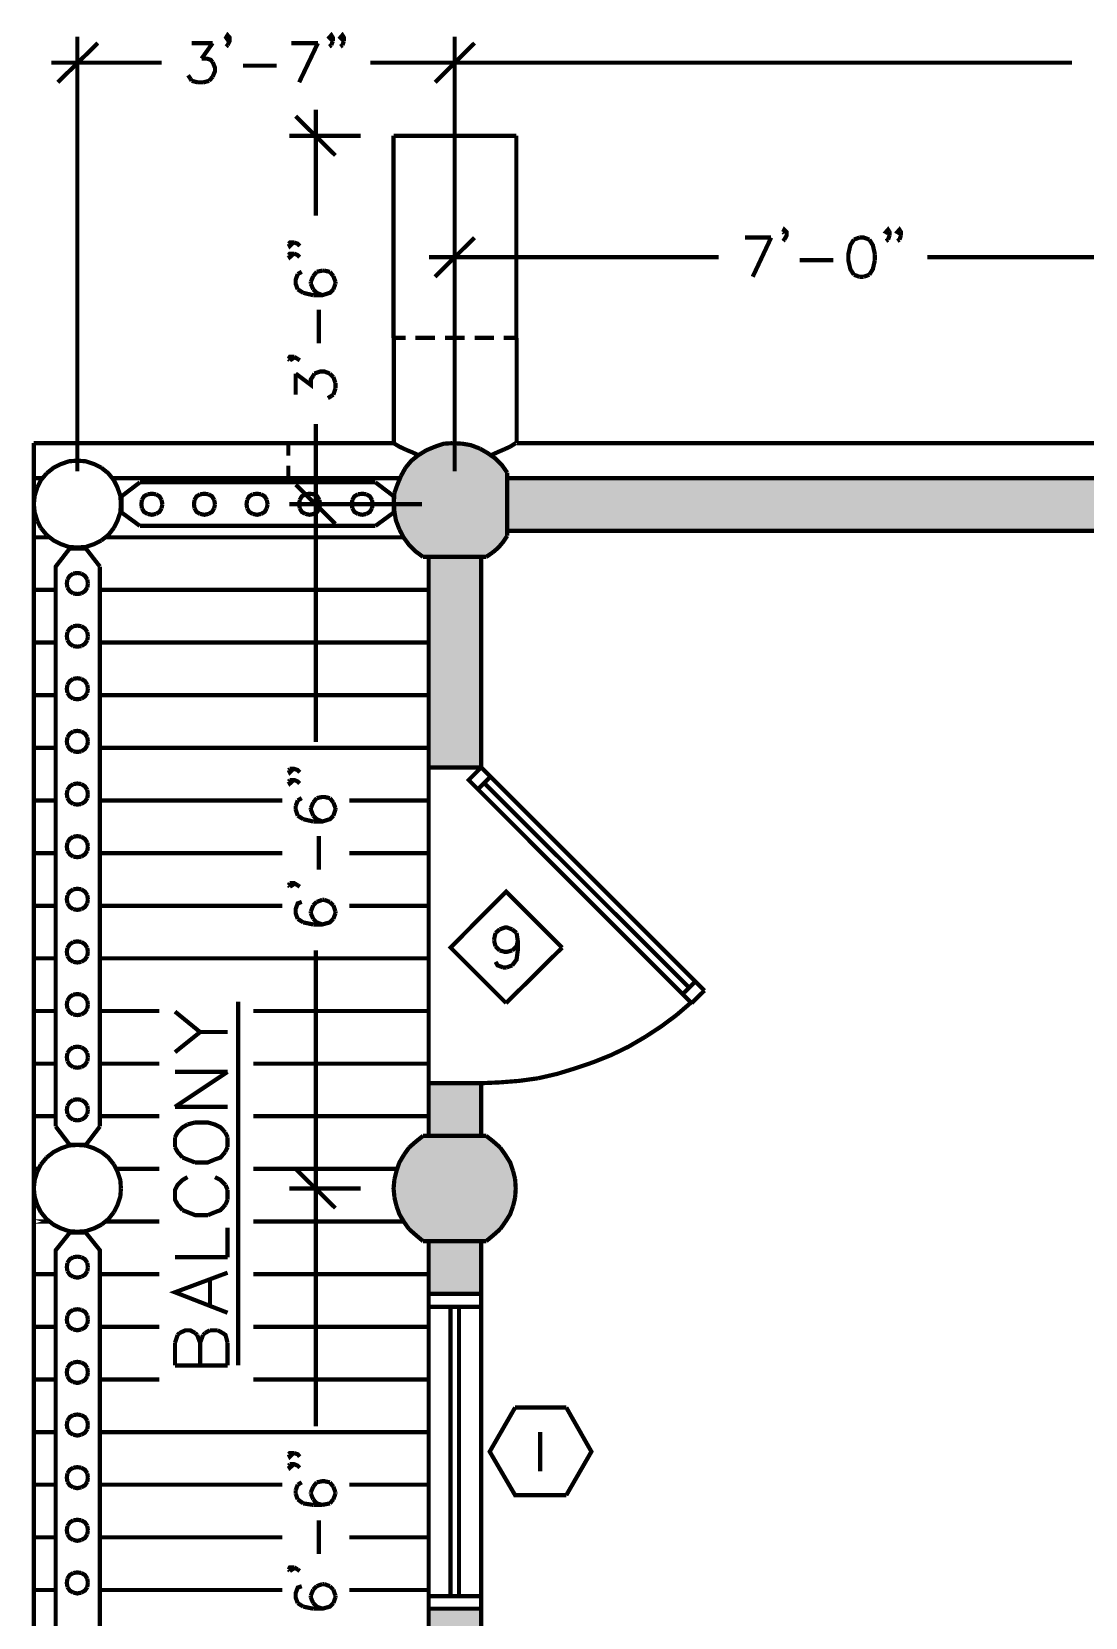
# Model space of a CAD drawing. Header units: millimetres. Extents: x 31 to 857, y 6 to 562.
# Drawn here: x 30.6 to 94.2, y 431.2 to 526.9 of the extents above; entities that cross this region are included whole.
import ezdxf

# ---------------------------------------------------------------- set-up
doc = ezdxf.new("R2010")
doc.units = ezdxf.units.MM
doc.layers.add('H', color=7, linetype='Continuous')
doc.layers.add('P', color=7, linetype='Continuous')

msp = doc.modelspace()

# ---------------------------------------------------------------- hatches: boundary and pattern name
at = {"layer": 'H', "linetype": 'Continuous'}
for points in [[(53.428, 500.803), (53.799, 501.191), (58.932, 500.803), (53.428, 500.803)], [(53.799, 501.191), (53.975, 501.315), (58.508, 501.191), (53.799, 501.191)], [(58.932, 500.803), (53.799, 501.191), (58.508, 501.191), (58.932, 500.803)], [(53.975, 501.315), (54.398, 501.615), (58.42, 501.315), (53.975, 501.315)], [(58.508, 501.191), (53.975, 501.315), (58.42, 501.315), (58.508, 501.191)], [(54.398, 501.615), (54.575, 501.65), (57.908, 501.615), (54.398, 501.615)], [(58.42, 501.315), (54.398, 501.615), (57.908, 501.615), (58.42, 501.315)], [(54.575, 501.65), (55.069, 501.862), (57.82, 501.65), (54.575, 501.65)], [(57.908, 501.615), (54.575, 501.65), (57.82, 501.65), (57.908, 501.615)], [(55.069, 501.862), (55.245, 501.915), (57.273, 501.862), (55.069, 501.862)], [(57.82, 501.65), (55.069, 501.862), (57.273, 501.862), (57.82, 501.65)], [(55.245, 501.915), (55.757, 502.038), (57.15, 501.915), (55.245, 501.915)], [(57.273, 501.862), (55.245, 501.915), (57.15, 501.915), (57.273, 501.862)], [(57.15, 501.915), (55.757, 502.038), (56.55, 502.038), (57.15, 501.915)], [(52.917, 500.133), (53.005, 500.257), (59.355, 500.133), (52.917, 500.133)], [(53.005, 500.257), (53.34, 500.68), (59.355, 500.257), (53.005, 500.257)], [(59.355, 500.133), (53.005, 500.257), (59.355, 500.257), (59.355, 500.133)], [(53.34, 500.68), (53.428, 500.803), (59.02, 500.68), (53.34, 500.68)], [(59.355, 500.257), (53.34, 500.68), (59.02, 500.68), (59.355, 500.257)], [(59.02, 500.68), (53.428, 500.803), (58.932, 500.803), (59.02, 500.68)], [(52.493, 498.775), (52.67, 499.445), (59.355, 498.775), (52.493, 498.775)], [(52.67, 499.445), (52.917, 500.133), (59.355, 499.445), (52.67, 499.445)], [(59.355, 498.775), (52.67, 499.445), (59.355, 499.445), (59.355, 498.775)], [(59.355, 499.445), (52.917, 500.133), (59.355, 500.133), (59.355, 499.445)], [(59.355, 496.746), (59.355, 499.921), (97.455, 496.746), (59.355, 496.746)], [(97.455, 496.746), (59.355, 499.921), (97.455, 499.921), (97.455, 496.746)], [(52.493, 498.052), (52.493, 498.775), (59.355, 498.052), (52.493, 498.052)], [(59.355, 498.052), (52.493, 498.775), (59.355, 498.775), (59.355, 498.052)], [(52.617, 497.381), (52.493, 498.052), (59.355, 497.381), (52.617, 497.381)], [(59.355, 497.381), (52.493, 498.052), (59.355, 498.052), (59.355, 497.381)], [(52.828, 496.693), (52.617, 497.381), (59.355, 496.693), (52.828, 496.693)], [(59.355, 496.693), (52.617, 497.381), (59.355, 497.381), (59.355, 496.693)], [(53.04, 496.447), (52.828, 496.693), (59.355, 496.447), (53.04, 496.447)], [(59.355, 496.447), (52.828, 496.693), (59.355, 496.693), (59.355, 496.447)], [(53.217, 496.111), (53.04, 496.447), (59.143, 496.111), (53.217, 496.111)], [(59.143, 496.111), (53.04, 496.447), (59.355, 496.447), (59.143, 496.111)], [(53.375, 495.935), (53.217, 496.111), (59.02, 495.935), (53.375, 495.935)], [(59.02, 495.935), (53.217, 496.111), (59.143, 496.111), (59.02, 495.935)], [(53.728, 495.6), (53.375, 495.935), (58.632, 495.6), (53.728, 495.6)], [(58.632, 495.6), (53.375, 495.935), (59.02, 495.935), (58.632, 495.6)], [(53.799, 495.512), (53.728, 495.6), (58.596, 495.512), (53.799, 495.512)], [(58.596, 495.512), (53.728, 495.6), (58.632, 495.6), (58.596, 495.512)], [(54.275, 495.177), (53.799, 495.512), (58.085, 495.177), (54.275, 495.177)], [(58.085, 495.177), (53.799, 495.512), (58.596, 495.512), (58.085, 495.177)], [(54.61, 482.477), (54.61, 495.177), (57.785, 482.477), (54.61, 482.477)], [(57.785, 482.477), (54.61, 495.177), (57.785, 495.177), (57.785, 482.477)], [(54.61, 460.252), (54.61, 463.427), (57.785, 460.252), (54.61, 460.252)], [(57.785, 460.252), (54.61, 463.427), (57.785, 463.427), (57.785, 460.252)], [(53.728, 459.828), (54.275, 460.252), (58.632, 459.828), (53.728, 459.828)], [(58.632, 459.828), (54.275, 460.252), (58.085, 460.252), (58.632, 459.828)], [(52.881, 458.717), (53.252, 459.317), (59.478, 458.717), (52.881, 458.717)], [(53.252, 459.317), (53.728, 459.828), (59.09, 459.317), (53.252, 459.317)], [(59.478, 458.717), (53.252, 459.317), (59.09, 459.317), (59.478, 458.717)], [(59.09, 459.317), (53.728, 459.828), (58.632, 459.828), (59.09, 459.317)], [(52.617, 458.082), (52.881, 458.717), (59.725, 458.082), (52.617, 458.082)], [(59.725, 458.082), (52.881, 458.717), (59.478, 458.717), (59.725, 458.082)], [(52.493, 457.412), (52.617, 458.082), (59.866, 457.412), (52.493, 457.412)], [(52.493, 456.741), (52.493, 457.412), (59.866, 456.741), (52.493, 456.741)], [(59.866, 456.741), (52.493, 457.412), (59.866, 457.412), (59.866, 456.741)], [(59.866, 457.412), (52.617, 458.082), (59.725, 458.082), (59.866, 457.412)], [(52.617, 456.053), (52.493, 456.741), (59.725, 456.053), (52.617, 456.053)], [(59.725, 456.053), (52.493, 456.741), (59.866, 456.741), (59.725, 456.053)], [(52.881, 455.383), (52.617, 456.053), (59.478, 455.383), (52.881, 455.383)], [(59.478, 455.383), (52.617, 456.053), (59.725, 456.053), (59.478, 455.383)], [(53.252, 454.836), (52.881, 455.383), (59.09, 454.836), (53.252, 454.836)], [(59.09, 454.836), (52.881, 455.383), (59.478, 455.383), (59.09, 454.836)], [(53.728, 454.325), (53.252, 454.836), (58.632, 454.325), (53.728, 454.325)], [(58.632, 454.325), (53.252, 454.836), (59.09, 454.836), (58.632, 454.325)], [(54.275, 453.902), (53.728, 454.325), (58.085, 453.902), (54.275, 453.902)], [(58.085, 453.902), (53.728, 454.325), (58.632, 454.325), (58.085, 453.902)], [(54.61, 450.727), (54.61, 453.902), (57.785, 450.727), (54.61, 450.727)], [(57.785, 450.727), (54.61, 453.902), (57.785, 453.902), (57.785, 450.727)], [(54.61, 431.677), (54.61, 431.712), (57.785, 431.677), (54.61, 431.677)], [(57.785, 431.677), (54.61, 431.712), (57.785, 431.712), (57.785, 431.677)], [(54.61, 418.977), (54.61, 431.677), (57.785, 418.977), (54.61, 418.977)], [(57.785, 418.977), (54.61, 431.677), (57.785, 431.677), (57.785, 418.977)]]:
    msp.add_hatch(color=256, dxfattribs=at).paths.add_polyline_path(points)

# ---------------------------------------------------------------- linework, layer by layer
at = {"layer": 'P', "const_width": 0.254}
for points in [[(34.625, 526.168), (32.209, 523.804)], [(33.39, 500.345), (33.39, 526.556)], [(40.287, 526.168), (41.557, 526.168)], [(41.557, 526.168), (40.887, 525.233)], [(42.58, 526.503), (42.457, 526.38), (42.369, 526.503), (42.457, 526.644), (42.58, 526.503), (42.58, 526.292), (42.457, 526.045)], [(42.457, 526.045), (42.369, 525.956)], [(46.302, 526.168), (47.907, 526.168)], [(47.907, 526.168), (46.778, 523.804)], [(48.807, 526.503), (48.719, 526.38), (48.595, 526.503), (48.719, 526.644), (48.807, 526.503), (48.807, 526.292)], [(48.719, 526.045), (48.595, 525.956)], [(48.807, 526.292), (48.719, 526.045)], [(49.477, 526.503), (49.389, 526.38), (49.265, 526.503), (49.389, 526.644), (49.477, 526.503), (49.477, 526.292)], [(49.389, 526.045), (49.265, 525.956)], [(49.477, 526.292), (49.389, 526.045)], [(57.362, 526.168), (54.98, 523.804)], [(54.98, 523.804), (57.362, 526.168)], [(56.162, 504.031), (56.162, 526.556)], [(56.162, 500.345), (56.162, 526.556)], [(31.821, 524.986), (38.47, 524.986)], [(40.887, 525.233), (41.222, 525.233), (41.434, 525.163), (41.557, 525.022)], [(41.557, 525.022), (41.698, 524.686), (41.698, 524.475), (41.557, 524.14)], [(57.785, 524.986), (51.082, 524.986)], [(54.592, 524.986), (93.416, 524.986)], [(40.217, 524.016), (40.076, 524.228)], [(40.287, 523.893), (40.217, 524.016)], [(41.557, 524.14), (41.346, 523.893)], [(43.392, 524.81), (45.42, 524.81)], [(40.64, 523.804), (40.287, 523.893)], [(41.01, 523.804), (40.64, 523.804)], [(41.346, 523.893), (41.01, 523.804)], [(47.784, 522.146), (47.784, 515.761)], [(48.966, 519.395), (46.567, 521.758)], [(50.5, 520.577), (46.179, 520.577)], [(59.884, 520.577), (52.476, 520.577)], [(52.476, 520.577), (52.476, 508.388)], [(59.884, 508.388), (59.884, 520.577)], [(56.162, 504.031), (56.162, 514.862)], [(75.988, 514.773), (76.059, 514.914), (76.2, 514.773), (76.2, 514.562), (76.059, 514.315)], [(76.059, 514.703), (75.988, 514.773)], [(76.2, 514.773), (76.059, 514.703)], [(82.321, 514.703), (82.197, 514.773), (82.321, 514.914), (82.409, 514.773), (82.409, 514.562)], [(82.409, 514.773), (82.321, 514.703)], [(82.409, 514.562), (82.321, 514.315)], [(83.009, 514.703), (82.885, 514.773), (83.009, 514.914), (83.097, 514.773), (83.097, 514.562)], [(83.097, 514.773), (83.009, 514.703)], [(83.097, 514.562), (83.009, 514.315)], [(46.214, 514.138), (46.355, 514.068), (46.214, 513.927), (46.143, 514.068)], [(46.143, 514.068), (46.214, 514.138), (46.478, 514.138)], [(46.478, 514.138), (46.69, 514.068), (46.814, 513.927)], [(57.362, 514.438), (54.98, 512.075)], [(73.695, 514.438), (75.265, 514.438)], [(75.265, 514.438), (74.154, 512.075)], [(76.059, 514.315), (75.988, 514.227)], [(80.257, 514.315), (80.045, 513.98), (79.922, 513.433), (79.922, 513.08), (80.045, 512.533), (80.257, 512.198)], [(80.592, 514.438), (80.257, 514.315)], [(81.192, 514.315), (80.857, 514.438), (80.592, 514.438), (80.592, 514.438)], [(81.527, 513.433), (81.403, 513.98), (81.192, 514.315)], [(82.321, 514.315), (82.197, 514.227)], [(83.009, 514.315), (82.885, 514.227)], [(46.214, 513.468), (46.355, 513.38), (46.214, 513.256), (46.143, 513.38)], [(46.143, 513.38), (46.214, 513.468), (46.478, 513.468)], [(46.478, 513.468), (46.69, 513.38), (46.814, 513.256)], [(54.61, 513.256), (72.09, 513.256)], [(76.994, 513.08), (79.022, 513.08)], [(81.192, 512.198), (81.403, 512.533), (81.527, 513.08)], [(81.527, 513.08), (81.527, 513.433)], [(102.235, 513.256), (84.702, 513.256)], [(46.69, 512.233), (46.567, 511.898), (46.567, 511.651), (46.69, 511.316)], [(46.937, 512.374), (46.69, 512.233)], [(47.625, 512.11), (47.484, 511.775)], [(47.484, 511.775), (47.484, 511.651)], [(47.484, 511.651), (47.625, 511.316)], [(47.837, 512.374), (47.625, 512.11)], [(48.172, 512.445), (47.837, 512.374)], [(48.295, 512.445), (48.172, 512.445)], [(48.63, 512.374), (48.295, 512.445)], [(48.842, 512.11), (48.63, 512.374)], [(48.966, 511.775), (48.842, 512.11)], [(48.842, 511.316), (48.966, 511.651)], [(48.966, 511.651), (48.966, 511.775)], [(80.257, 512.198), (80.592, 512.075)], [(80.592, 512.075), (80.857, 512.075)], [(80.857, 512.075), (81.192, 512.198)], [(46.69, 511.316), (47.025, 511.104)], [(47.025, 511.104), (47.625, 510.963)], [(47.625, 510.963), (48.172, 510.963), (48.63, 511.104), (48.842, 511.316)], [(47.625, 511.316), (47.837, 511.104)], [(47.837, 511.104), (48.172, 510.963)], [(47.96, 508.053), (47.96, 510.081)], [(52.493, 508.388), (52.493, 502.038)], [(53.199, 508.388), (52.493, 508.388)], [(54.98, 508.388), (53.799, 508.388)], [(56.762, 508.388), (55.58, 508.388)], [(58.543, 508.388), (57.362, 508.388)], [(59.902, 508.388), (59.126, 508.388)], [(59.902, 508.388), (59.902, 502.038)], [(46.143, 507.118), (46.214, 507.242), (46.478, 507.242)], [(46.214, 507.03), (46.143, 507.118)], [(46.214, 507.242), (46.355, 507.118), (46.214, 507.03)], [(46.478, 507.242), (46.69, 507.118)], [(46.69, 507.118), (46.814, 507.03)], [(46.567, 504.966), (46.567, 506.236)], [(46.567, 506.236), (47.484, 505.548), (47.484, 505.883), (47.625, 506.095)], [(47.625, 506.095), (47.696, 506.236)], [(47.696, 506.236), (48.048, 506.36), (48.295, 506.36), (48.63, 506.236)], [(48.63, 506.236), (48.842, 506.024)], [(48.842, 506.024), (48.966, 505.672)], [(48.842, 504.966), (48.719, 504.878)], [(48.966, 505.337), (48.842, 504.966)], [(48.966, 505.672), (48.966, 505.337)], [(48.719, 504.878), (48.507, 504.754)], [(47.784, 496.746), (47.784, 503.185)], [(46.126, 502.038), (30.762, 502.038)], [(30.762, 502.038), (30.762, 494.63)], [(46.126, 502.038), (46.126, 501.28)], [(52.476, 502.038), (46.126, 502.038)], [(52.476, 502.038), (52.828, 501.826), (53.199, 501.65)], [(56.039, 502.038), (55.492, 502.003), (54.98, 501.826), (54.469, 501.615), (53.975, 501.315)], [(57.697, 501.703), (57.15, 501.915), (56.638, 502.003), (56.039, 502.038)], [(59.514, 501.826), (59.849, 502.038)], [(141.393, 502.038), (59.902, 502.038)], [(53.199, 501.65), (53.587, 501.491), (53.975, 501.315)], [(53.975, 501.315), (53.552, 500.98), (53.199, 500.556)], [(59.337, 500.257), (59.002, 500.733), (58.632, 501.103), (58.155, 501.438), (57.697, 501.703)], [(58.367, 501.315), (58.755, 501.491), (59.126, 501.65)], [(59.126, 501.65), (59.514, 501.826)], [(31.538, 500.221), (31.186, 499.798)], [(34.837, 500.556), (34.413, 500.768), (33.902, 500.944), (33.39, 500.98), (32.879, 500.944), (32.385, 500.768), (31.962, 500.556), (31.538, 500.221)], [(35.595, 499.798), (35.26, 500.221), (34.837, 500.556)], [(46.126, 500.68), (46.126, 499.921)], [(53.199, 500.556), (52.917, 500.045)], [(59.337, 500.257), (59.337, 496.447)], [(30.762, 414.196), (30.762, 499.921)], [(30.762, 499.921), (31.274, 499.921)], [(30.974, 499.375), (30.815, 498.863)], [(31.186, 499.798), (30.974, 499.375)], [(35.507, 499.921), (52.828, 499.921)], [(36.019, 498.352), (35.983, 498.863), (35.807, 499.375), (35.595, 499.798)], [(37.165, 499.674), (36.054, 498.828), (36.054, 497.858), (37.165, 497.046)], [(51.382, 499.674), (37.165, 499.674)], [(48.966, 497.17), (46.567, 499.533)], [(46.567, 499.533), (48.966, 497.17)], [(47.784, 499.921), (47.784, 484.011)], [(51.382, 497.046), (52.493, 497.858), (52.493, 498.828), (51.382, 499.674)], [(52.917, 500.045), (52.705, 499.533), (52.529, 499.039)], [(59.337, 499.921), (97.437, 499.921)], [(30.815, 498.863), (30.762, 498.352), (30.815, 497.858)], [(35.595, 496.923), (35.807, 497.346), (35.983, 497.858), (36.019, 498.352), (36.019, 498.352)], [(37.289, 498.616), (37.253, 498.352), (37.289, 498.105)], [(37.624, 498.951), (37.412, 498.828), (37.289, 498.616)], [(38.135, 498.951), (37.888, 498.987), (37.624, 498.951)], [(38.47, 498.616), (38.347, 498.828), (38.135, 498.951)], [(38.523, 498.352), (38.47, 498.616)], [(38.47, 498.105), (38.523, 498.352)], [(38.523, 498.352), (38.523, 498.352)], [(40.464, 498.616), (40.428, 498.352), (40.464, 498.105)], [(40.799, 498.951), (40.587, 498.828), (40.464, 498.616)], [(41.31, 498.951), (41.063, 498.987), (40.799, 498.951)], [(41.645, 498.616), (41.522, 498.828), (41.31, 498.951)], [(41.698, 498.352), (41.645, 498.616)], [(41.645, 498.105), (41.698, 498.352)], [(41.698, 498.352), (41.698, 498.352)], [(43.639, 498.616), (43.603, 498.352), (43.639, 498.105)], [(43.974, 498.951), (43.762, 498.828), (43.639, 498.616)], [(44.485, 498.951), (44.238, 498.987), (43.974, 498.951)], [(44.82, 498.616), (44.697, 498.828), (44.485, 498.951)], [(44.873, 498.352), (44.82, 498.616)], [(44.82, 498.105), (44.873, 498.352)], [(44.873, 498.352), (44.873, 498.352)], [(54.187, 498.352), (46.179, 498.352)], [(54.187, 498.352), (46.179, 498.352)], [(46.814, 498.616), (46.778, 498.352), (46.814, 498.105)], [(47.149, 498.951), (46.937, 498.828), (46.814, 498.616)], [(47.66, 498.951), (47.413, 498.987), (47.149, 498.951)], [(47.995, 498.616), (47.872, 498.828), (47.66, 498.951)], [(48.048, 498.352), (47.995, 498.616)], [(47.995, 498.105), (48.048, 498.352)], [(48.048, 498.352), (48.048, 498.352)], [(49.989, 498.616), (49.953, 498.352), (49.989, 498.105)], [(50.324, 498.951), (50.112, 498.828), (49.989, 498.616)], [(50.835, 498.951), (50.588, 498.987), (50.324, 498.951)], [(51.17, 498.616), (51.047, 498.828), (50.835, 498.951)], [(51.223, 498.352), (51.17, 498.616)], [(51.17, 498.105), (51.223, 498.352)], [(51.223, 498.352), (51.223, 498.352)], [(52.529, 499.039), (52.493, 498.475)], [(52.493, 498.475), (52.529, 497.893), (52.617, 497.381), (52.828, 496.835)], [(30.815, 497.858), (30.974, 497.346)], [(30.974, 497.346), (31.186, 496.923)], [(37.289, 498.105), (37.412, 497.893), (37.624, 497.769)], [(37.624, 497.769), (37.888, 497.717), (38.135, 497.769)], [(38.135, 497.769), (38.347, 497.893), (38.47, 498.105)], [(40.464, 498.105), (40.587, 497.893), (40.799, 497.769)], [(40.799, 497.769), (41.063, 497.717), (41.31, 497.769)], [(41.31, 497.769), (41.522, 497.893), (41.645, 498.105)], [(43.639, 498.105), (43.762, 497.893), (43.974, 497.769)], [(43.974, 497.769), (44.238, 497.717), (44.485, 497.769)], [(44.485, 497.769), (44.697, 497.893), (44.82, 498.105)], [(46.814, 498.105), (46.937, 497.893), (47.149, 497.769)], [(47.149, 497.769), (47.413, 497.717), (47.66, 497.769)], [(47.66, 497.769), (47.872, 497.893), (47.995, 498.105)], [(49.989, 498.105), (50.112, 497.893), (50.324, 497.769)], [(50.324, 497.769), (50.588, 497.717), (50.835, 497.769)], [(50.835, 497.769), (51.047, 497.893), (51.17, 498.105)], [(30.762, 496.358), (31.697, 496.358)], [(31.186, 496.923), (31.538, 496.499)], [(31.538, 496.499), (31.962, 496.164), (32.385, 495.953), (32.879, 495.776), (33.39, 495.741), (33.902, 495.776), (34.413, 495.953), (34.837, 496.164)], [(34.837, 496.164), (35.26, 496.499), (35.595, 496.923)], [(35.137, 496.358), (38.1, 496.358), (42.069, 496.358)], [(37.165, 497.046), (51.382, 497.046), (51.382, 497.046)], [(42.069, 496.358), (46.055, 496.358), (50.024, 496.358)], [(50.024, 496.358), (53.04, 496.358)], [(52.828, 496.835), (53.075, 496.358), (53.411, 495.9), (53.799, 495.512), (54.257, 495.177)], [(58.455, 495.441), (58.79, 495.723), (59.09, 496.076), (59.337, 496.447)], [(59.337, 496.746), (97.437, 496.746)], [(34.749, 494.594), (33.902, 495.688), (32.932, 495.688), (32.085, 494.594), (32.085, 460.816)], [(58.067, 495.177), (58.455, 495.441)], [(34.749, 460.816), (34.749, 494.594)], [(34.749, 494.594), (34.749, 494.594)], [(54.257, 495.177), (58.067, 495.177)], [(54.592, 495.177), (54.592, 460.252)], [(57.767, 495.177), (57.767, 482.477)], [(32.791, 493.818), (32.755, 493.571), (32.791, 493.324)], [(33.143, 494.171), (32.932, 494.03), (32.791, 493.818)], [(33.637, 494.171), (33.39, 494.206), (33.143, 494.171)], [(33.99, 493.818), (33.849, 494.03), (33.637, 494.171)], [(34.025, 493.571), (33.99, 493.818)], [(33.99, 493.324), (34.025, 493.571)], [(34.025, 493.571), (34.025, 493.571)], [(30.762, 493.183), (32.085, 493.183)], [(32.791, 493.324), (32.932, 493.113), (33.143, 492.972)], [(33.143, 492.972), (33.39, 492.936), (33.637, 492.972)], [(33.637, 492.972), (33.849, 493.113), (33.99, 493.324)], [(34.749, 493.183), (38.1, 493.183), (42.069, 493.183), (46.055, 493.183)], [(46.055, 493.183), (50.024, 493.183)], [(50.024, 493.183), (53.975, 493.183), (54.592, 493.183)], [(32.791, 490.643), (32.755, 490.396), (32.791, 490.149)], [(33.143, 490.996), (32.932, 490.855), (32.791, 490.643)], [(33.637, 490.996), (33.39, 491.031), (33.143, 490.996)], [(33.99, 490.643), (33.849, 490.855), (33.637, 490.996)], [(34.025, 490.396), (33.99, 490.643)], [(30.762, 490.008), (32.085, 490.008)], [(32.791, 490.149), (32.932, 489.938), (33.143, 489.797)], [(33.143, 489.797), (33.39, 489.761), (33.637, 489.797)], [(33.637, 489.797), (33.849, 489.938), (33.99, 490.149)], [(33.99, 490.149), (34.025, 490.396)], [(34.025, 490.396), (34.025, 490.396)], [(34.749, 490.008), (38.1, 490.008), (42.069, 490.008)], [(42.069, 490.008), (46.055, 490.008)], [(46.055, 490.008), (50.024, 490.008), (53.975, 490.008)], [(53.975, 490.008), (54.592, 490.008)], [(33.143, 487.821), (32.932, 487.68), (32.791, 487.468)], [(33.637, 487.821), (33.39, 487.856), (33.143, 487.821)], [(33.99, 487.468), (33.849, 487.68), (33.637, 487.821)], [(30.762, 486.833), (32.085, 486.833)], [(32.791, 487.468), (32.755, 487.221), (32.791, 486.974)], [(32.791, 486.974), (32.932, 486.763), (33.143, 486.622)], [(33.637, 486.622), (33.849, 486.763), (33.99, 486.974)], [(34.025, 487.221), (33.99, 487.468)], [(33.99, 486.974), (34.025, 487.221)], [(34.025, 487.221), (34.025, 487.221)], [(34.749, 486.833), (38.1, 486.833), (42.069, 486.833), (46.055, 486.833), (50.024, 486.833), (53.975, 486.833), (54.592, 486.833)], [(33.143, 486.622), (33.39, 486.586), (33.637, 486.622)], [(32.791, 484.293), (32.755, 484.046), (32.791, 483.799)], [(33.143, 484.646), (32.932, 484.505), (32.791, 484.293)], [(33.637, 484.646), (33.39, 484.681), (33.143, 484.646)], [(33.99, 484.293), (33.849, 484.505), (33.637, 484.646)], [(34.025, 484.046), (33.99, 484.293)], [(33.99, 483.799), (34.025, 484.046)], [(34.025, 484.046), (34.025, 484.046)], [(30.762, 483.658), (32.085, 483.658)], [(32.791, 483.799), (32.932, 483.588), (33.143, 483.447)], [(33.143, 483.447), (33.39, 483.411), (33.637, 483.447)], [(33.637, 483.447), (33.849, 483.588), (33.99, 483.799)], [(34.749, 483.658), (38.1, 483.658), (42.069, 483.658), (46.055, 483.658), (50.024, 483.658), (53.975, 483.658), (54.592, 483.658)], [(46.214, 482.388), (46.355, 482.318), (46.214, 482.177), (46.143, 482.318)], [(46.143, 482.318), (46.214, 482.388)], [(46.214, 482.388), (46.478, 482.388), (46.69, 482.318), (46.814, 482.177)], [(54.592, 463.427), (54.592, 482.477)], [(54.592, 482.477), (57.767, 482.477)], [(70.467, 468.26), (57.009, 481.718), (57.767, 482.477)], [(57.767, 482.477), (71.243, 469.018)], [(32.791, 481.118), (32.755, 480.871), (32.791, 480.624)], [(33.143, 481.471), (32.932, 481.33), (32.791, 481.118)], [(33.637, 481.471), (33.39, 481.506), (33.143, 481.471)], [(33.99, 481.118), (33.849, 481.33), (33.637, 481.471)], [(34.025, 480.871), (33.99, 481.118)], [(46.214, 481.718), (46.355, 481.63), (46.214, 481.506), (46.143, 481.63)], [(46.143, 481.63), (46.214, 481.718)], [(46.214, 481.718), (46.478, 481.718), (46.69, 481.63), (46.814, 481.506)], [(57.573, 481.171), (58.332, 481.93)], [(57.944, 481.542), (70.309, 469.194)], [(30.762, 480.483), (32.085, 480.483)], [(32.791, 480.624), (32.932, 480.413), (33.143, 480.272)], [(33.143, 480.272), (33.39, 480.236), (33.637, 480.272)], [(33.637, 480.272), (33.849, 480.413), (33.99, 480.624)], [(33.99, 480.624), (34.025, 480.871)], [(34.025, 480.871), (34.025, 480.871)], [(34.749, 480.483), (38.1, 480.483), (42.069, 480.483), (45.755, 480.483)], [(46.69, 480.483), (46.567, 480.148)], [(46.567, 480.148), (46.567, 479.937)], [(46.937, 480.624), (46.69, 480.483)], [(47.625, 480.36), (47.484, 480.025)], [(47.484, 480.025), (47.484, 479.937)], [(47.837, 480.624), (47.625, 480.36)], [(48.63, 480.624), (48.295, 480.695), (48.172, 480.695), (47.837, 480.624)], [(48.842, 480.36), (48.63, 480.624)], [(48.966, 480.025), (48.842, 480.36)], [(48.966, 479.937), (48.966, 480.025)], [(49.812, 480.483), (50.024, 480.483), (53.975, 480.483)], [(53.975, 480.483), (54.592, 480.483)], [(46.567, 479.937), (46.69, 479.566)], [(46.69, 479.566), (47.025, 479.354)], [(47.025, 479.354), (47.625, 479.213)], [(47.484, 479.937), (47.625, 479.566)], [(47.625, 479.213), (48.172, 479.213), (48.63, 479.354), (48.842, 479.566)], [(47.625, 479.566), (47.837, 479.354)], [(47.837, 479.354), (48.172, 479.213)], [(48.842, 479.566), (48.966, 479.937)], [(33.143, 478.296), (32.932, 478.155), (32.791, 477.943)], [(33.637, 478.296), (33.39, 478.331), (33.143, 478.296)], [(33.99, 477.943), (33.849, 478.155), (33.637, 478.296)], [(47.96, 476.303), (47.96, 478.331)], [(30.762, 477.308), (32.085, 477.308)], [(32.791, 477.943), (32.755, 477.696), (32.791, 477.449)], [(32.791, 477.449), (32.932, 477.238), (33.143, 477.097)], [(33.637, 477.097), (33.849, 477.238), (33.99, 477.449)], [(34.025, 477.696), (33.99, 477.943)], [(33.99, 477.449), (34.025, 477.696)], [(34.025, 477.696), (34.025, 477.696)], [(34.749, 477.308), (38.1, 477.308), (42.069, 477.308), (45.755, 477.308)], [(49.812, 477.308), (50.024, 477.308), (53.975, 477.308), (54.592, 477.308)], [(33.143, 477.097), (33.39, 477.061), (33.637, 477.097)], [(46.143, 475.368), (46.214, 475.492)], [(46.214, 475.28), (46.143, 475.368)], [(46.214, 475.492), (46.355, 475.368), (46.214, 475.28)], [(46.214, 475.492), (46.478, 475.492), (46.69, 475.368)], [(46.69, 475.368), (46.814, 475.28)], [(32.791, 474.768), (32.755, 474.521), (32.791, 474.274)], [(33.143, 475.121), (32.932, 474.98), (32.791, 474.768)], [(33.637, 475.121), (33.39, 475.156), (33.143, 475.121)], [(33.99, 474.768), (33.849, 474.98), (33.637, 475.121)], [(34.025, 474.521), (33.99, 474.768)], [(33.99, 474.274), (34.025, 474.521)], [(34.025, 474.521), (34.025, 474.521)], [(46.937, 474.363), (46.69, 474.274), (46.567, 473.939), (46.567, 473.675), (46.69, 473.34)], [(47.837, 474.363), (47.625, 474.151)], [(48.172, 474.486), (47.837, 474.363)], [(48.295, 474.486), (48.172, 474.486)], [(48.63, 474.363), (48.295, 474.486)], [(48.842, 474.151), (48.63, 474.363)], [(62.653, 471.611), (59.267, 474.98), (55.915, 471.611), (59.267, 468.26), (59.267, 468.26)], [(30.762, 474.133), (32.085, 474.133)], [(32.791, 474.274), (32.932, 474.063), (33.143, 473.922)], [(33.143, 473.922), (33.39, 473.886), (33.637, 473.922)], [(33.637, 473.922), (33.849, 474.063), (33.99, 474.274)], [(34.749, 474.133), (38.1, 474.133), (42.069, 474.133), (45.755, 474.133)], [(46.69, 473.34), (47.025, 473.128)], [(47.625, 474.151), (47.484, 473.798)], [(47.484, 473.798), (47.484, 473.675)], [(47.484, 473.675), (47.625, 473.34)], [(47.625, 473.004), (48.172, 473.004), (48.63, 473.128), (48.842, 473.34)], [(47.625, 473.34), (47.837, 473.128)], [(48.966, 473.798), (48.842, 474.151)], [(48.842, 473.34), (48.966, 473.675)], [(48.966, 473.675), (48.966, 473.798)], [(49.812, 474.133), (50.024, 474.133), (53.975, 474.133), (54.592, 474.133)], [(47.025, 473.128), (47.625, 473.004)], [(47.837, 473.128), (48.172, 473.004)], [(58.543, 472.105), (58.632, 472.493)], [(58.632, 472.493), (58.879, 472.705)], [(58.879, 472.705), (59.214, 472.828), (59.302, 472.828), (59.637, 472.705)], [(59.637, 472.705), (59.902, 472.493)], [(59.902, 472.493), (59.972, 472.017)], [(32.791, 471.593), (32.755, 471.346), (32.791, 471.099)], [(33.143, 471.946), (32.932, 471.805), (32.791, 471.593)], [(33.637, 471.946), (33.39, 471.981), (33.143, 471.946)], [(33.99, 471.593), (33.849, 471.805), (33.637, 471.946)], [(34.025, 471.346), (33.99, 471.593)], [(47.784, 455.471), (47.784, 471.435)], [(58.543, 472.017), (58.543, 472.105)], [(58.632, 471.682), (58.543, 472.017)], [(58.879, 471.435), (58.632, 471.682)], [(59.637, 471.435), (59.302, 471.346), (59.214, 471.346), (58.879, 471.435)], [(59.267, 468.26), (62.653, 471.611)], [(59.972, 472.017), (59.972, 471.435), (59.902, 470.888), (59.637, 470.535)], [(59.902, 471.682), (59.637, 471.435)], [(59.972, 472.017), (59.902, 471.682)], [(30.762, 470.958), (32.085, 470.958)], [(32.791, 471.099), (32.932, 470.888), (33.143, 470.747)], [(33.143, 470.747), (33.39, 470.711), (33.637, 470.747)], [(33.637, 470.747), (33.849, 470.888), (33.99, 471.099)], [(33.99, 471.099), (34.025, 471.346)], [(34.025, 471.346), (34.025, 471.346)], [(34.749, 470.958), (38.1, 470.958), (42.069, 470.958), (46.055, 470.958), (50.024, 470.958), (53.975, 470.958), (54.592, 470.958)], [(59.09, 470.412), (58.755, 470.535), (58.632, 470.747)], [(59.637, 470.535), (59.302, 470.412)], [(59.302, 470.412), (59.09, 470.412)], [(70.697, 469.565), (69.921, 468.806)], [(33.143, 468.771), (32.932, 468.63), (32.791, 468.418)], [(33.637, 468.771), (33.39, 468.806), (33.143, 468.771)], [(33.99, 468.418), (33.849, 468.63), (33.637, 468.771)], [(71.243, 469.018), (70.467, 468.26)], [(30.762, 467.783), (32.085, 467.783)], [(32.791, 468.418), (32.755, 468.171), (32.791, 467.924)], [(32.791, 467.924), (32.932, 467.713), (33.143, 467.572)], [(33.637, 467.572), (33.849, 467.713), (33.99, 467.924)], [(34.025, 468.171), (33.99, 468.418)], [(33.99, 467.924), (34.025, 468.171)], [(34.025, 468.171), (34.025, 468.171)], [(34.749, 467.783), (38.1, 467.783), (38.347, 467.783)], [(39.282, 465.296), (40.799, 466.513), (39.282, 467.748)], [(43.092, 446.405), (43.092, 468.348)], [(44.009, 467.783), (46.055, 467.783)], [(46.055, 467.783), (50.024, 467.783), (53.975, 467.783), (54.592, 467.783)], [(69.55, 467.536), (70.432, 468.295)], [(33.143, 467.572), (33.39, 467.536), (33.637, 467.572)], [(67.68, 466.231), (68.651, 466.866), (69.55, 467.536)], [(40.799, 466.513), (42.457, 466.513)], [(61.207, 463.726), (62.353, 463.991), (63.447, 464.326), (64.541, 464.697), (65.599, 465.12), (66.657, 465.631), (67.68, 466.231)], [(32.791, 465.243), (32.755, 464.996), (32.791, 464.749)], [(33.143, 465.596), (32.932, 465.455), (32.791, 465.243)], [(32.791, 464.749), (32.932, 464.538), (33.143, 464.397)], [(33.637, 465.596), (33.39, 465.631), (33.143, 465.596)], [(33.99, 465.243), (33.849, 465.455), (33.637, 465.596)], [(33.637, 464.397), (33.849, 464.538), (33.99, 464.749)], [(34.025, 464.996), (33.99, 465.243)], [(33.99, 464.749), (34.025, 464.996)], [(34.025, 464.996), (34.025, 464.996)], [(30.762, 464.608), (32.085, 464.608)], [(33.143, 464.397), (33.39, 464.361), (33.637, 464.397)], [(34.749, 464.608), (38.1, 464.608), (38.347, 464.608)], [(39.282, 461.998), (42.457, 464.114)], [(42.457, 464.114), (39.282, 464.114)], [(44.009, 464.608), (46.055, 464.608), (50.024, 464.608), (53.975, 464.608)], [(53.975, 464.608), (54.592, 464.608)], [(54.592, 463.427), (57.767, 463.427)], [(57.767, 463.427), (58.914, 463.479)], [(57.767, 463.427), (57.767, 460.252)], [(58.914, 463.479), (60.06, 463.568)], [(60.06, 463.568), (61.207, 463.726)], [(32.791, 462.068), (32.755, 461.821), (32.791, 461.574)], [(33.143, 462.421), (32.932, 462.28), (32.791, 462.068)], [(33.637, 462.421), (33.39, 462.456), (33.143, 462.421)], [(33.99, 462.068), (33.849, 462.28), (33.637, 462.421)], [(34.025, 461.821), (33.99, 462.068)], [(42.457, 461.998), (39.282, 461.998)], [(30.762, 461.433), (32.085, 461.433)], [(32.791, 461.574), (32.932, 461.363), (33.143, 461.222)], [(33.143, 461.222), (33.39, 461.186), (33.637, 461.222)], [(33.637, 461.222), (33.849, 461.363), (33.99, 461.574)], [(33.99, 461.574), (34.025, 461.821)], [(34.025, 461.821), (34.025, 461.821)], [(34.749, 461.433), (38.1, 461.433), (38.347, 461.433)], [(40.04, 460.939), (39.74, 460.763), (39.441, 460.463), (39.282, 460.163)], [(40.499, 461.063), (40.04, 460.939)], [(42.316, 460.463), (42.033, 460.763), (41.681, 460.939), (41.257, 461.063), (40.499, 461.063)], [(44.009, 461.433), (46.055, 461.433)], [(46.055, 461.433), (50.024, 461.433), (53.975, 461.433)], [(53.975, 461.433), (54.592, 461.433)], [(32.085, 460.816), (32.932, 459.705), (33.902, 459.705), (34.749, 460.816)], [(39.282, 460.163), (39.282, 459.581)], [(42.457, 460.163), (42.316, 460.463)], [(42.457, 459.581), (42.457, 460.163)], [(54.257, 460.252), (53.834, 459.916)], [(54.257, 460.252), (58.067, 460.252)], [(58.914, 459.546), (58.491, 459.916), (58.067, 460.252)], [(34.837, 459.281), (34.413, 459.493), (33.902, 459.669), (33.39, 459.705), (32.879, 459.669), (32.385, 459.493), (31.962, 459.281), (31.538, 458.946)], [(35.595, 458.523), (35.26, 458.946), (34.837, 459.281)], [(39.282, 459.581), (39.441, 459.281), (39.74, 458.946)], [(39.282, 459.581), (39.282, 459.581)], [(41.681, 458.823), (42.033, 458.946), (42.316, 459.281)], [(42.316, 459.281), (42.457, 459.581)], [(53.111, 459.123), (52.828, 458.646), (52.652, 458.135)], [(53.411, 459.546), (53.111, 459.123)], [(53.834, 459.916), (53.411, 459.546)], [(59.69, 458.135), (59.514, 458.646), (59.214, 459.123), (58.914, 459.546)], [(30.762, 458.258), (31.027, 458.258)], [(30.974, 458.1), (30.815, 457.588)], [(31.186, 458.523), (30.974, 458.1)], [(31.538, 458.946), (31.186, 458.523)], [(36.019, 457.077), (35.983, 457.588), (35.807, 458.1), (35.595, 458.523)], [(35.754, 458.258), (38.1, 458.258), (38.347, 458.258)], [(39.74, 458.946), (40.04, 458.823)], [(40.04, 458.823), (40.499, 458.646)], [(40.499, 458.646), (41.257, 458.646), (41.681, 458.823)], [(44.009, 458.258), (46.055, 458.258), (50.024, 458.258), (52.652, 458.258)], [(46.567, 458.258), (48.966, 455.895)], [(48.966, 455.895), (46.567, 458.258)], [(47.784, 458.646), (47.784, 442.736)], [(52.652, 458.135), (52.529, 457.641)], [(59.813, 457.641), (59.69, 458.135)], [(30.815, 457.588), (30.762, 457.077), (30.815, 456.583)], [(35.595, 455.648), (35.807, 456.071), (35.983, 456.583), (36.019, 457.077), (36.019, 457.077)], [(40.04, 457.764), (39.74, 457.588), (39.441, 457.288), (39.282, 456.988), (39.282, 456.406), (39.441, 456.106), (39.74, 455.771)], [(42.333, 457.288), (42.033, 457.588), (41.698, 457.764)], [(42.457, 456.988), (42.333, 457.288)], [(50.5, 457.077), (46.179, 457.077)], [(50.5, 457.077), (46.179, 457.077)], [(52.529, 457.641), (52.476, 457.077), (52.529, 456.53)], [(59.813, 456.53), (59.849, 457.077), (59.813, 457.641)], [(30.815, 456.583), (30.974, 456.071)], [(42.333, 456.106), (42.457, 456.406)], [(42.457, 456.406), (42.457, 456.988)], [(52.529, 456.53), (52.652, 456.018)], [(59.69, 456.018), (59.813, 456.53)], [(30.974, 456.071), (31.186, 455.648)], [(31.186, 455.648), (31.538, 455.224)], [(31.538, 455.224), (31.962, 454.889), (32.385, 454.678), (32.879, 454.501), (33.39, 454.466), (33.902, 454.501), (34.413, 454.678), (34.837, 454.889)], [(34.837, 454.889), (35.26, 455.224), (35.595, 455.648)], [(39.74, 455.771), (40.04, 455.648)], [(40.04, 455.648), (40.499, 455.471), (41.275, 455.471)], [(41.275, 455.471), (41.698, 455.648)], [(41.698, 455.648), (42.033, 455.771), (42.333, 456.106)], [(52.652, 456.018), (52.828, 455.524), (53.111, 455.048), (53.411, 454.625)], [(59.214, 455.048), (59.514, 455.524), (59.69, 456.018)], [(30.762, 455.083), (31.697, 455.083), (30.762, 455.083)], [(30.762, 455.083), (30.762, 455.083)], [(32.932, 418.43), (32.085, 419.523), (32.085, 453.355), (32.932, 454.413)], [(32.932, 454.413), (33.902, 454.413)], [(33.902, 454.413), (34.749, 453.355), (34.749, 419.523)], [(35.137, 455.083), (38.1, 455.083)], [(38.1, 455.083), (38.347, 455.083)], [(42.457, 452.931), (42.457, 454.713)], [(44.009, 455.083), (46.055, 455.083)], [(46.055, 455.083), (50.024, 455.083), (53.04, 455.083)], [(53.411, 454.625), (53.834, 454.254), (54.257, 453.902)], [(58.067, 453.902), (58.491, 454.254)], [(58.491, 454.254), (58.914, 454.625)], [(58.914, 454.625), (59.214, 455.048)], [(54.257, 453.902), (58.067, 453.902)], [(54.592, 453.902), (54.592, 418.977)], [(57.767, 453.902), (57.767, 418.977)], [(32.791, 452.596), (32.755, 452.332), (32.791, 452.085)], [(33.143, 452.931), (32.932, 452.808), (32.791, 452.596)], [(33.637, 452.931), (33.39, 452.967), (33.143, 452.931)], [(33.99, 452.596), (33.849, 452.808), (33.637, 452.931)], [(34.025, 452.332), (33.99, 452.596)], [(33.99, 452.085), (34.025, 452.332)], [(34.025, 452.332), (34.025, 452.332)], [(39.282, 452.931), (42.457, 452.931)], [(30.762, 451.908), (32.085, 451.908)], [(32.791, 452.085), (32.932, 451.873), (33.143, 451.75)], [(33.143, 451.75), (33.39, 451.697), (33.637, 451.75)], [(33.637, 451.75), (33.849, 451.873), (33.99, 452.085)], [(34.749, 451.908), (38.1, 451.908), (38.347, 451.908)], [(42.457, 449.58), (39.282, 450.815), (42.457, 451.997)], [(41.398, 450.056), (41.398, 451.538)], [(44.009, 451.908), (46.055, 451.908), (50.024, 451.908), (53.975, 451.908)], [(53.975, 451.908), (54.592, 451.908)], [(54.592, 431.677), (54.592, 450.727)], [(54.592, 450.727), (57.767, 450.727), (57.767, 431.729), (54.592, 431.729)], [(32.791, 449.421), (32.755, 449.157), (32.791, 448.91)], [(33.143, 449.756), (32.932, 449.633), (32.791, 449.421)], [(33.637, 449.756), (33.39, 449.792), (33.143, 449.756)], [(33.99, 449.421), (33.849, 449.633), (33.637, 449.756)], [(34.025, 449.157), (33.99, 449.421)], [(54.61, 449.933), (57.785, 449.933)], [(55.915, 432.488), (55.915, 449.933)], [(56.427, 432.488), (56.427, 449.933)], [(30.762, 448.733), (32.085, 448.733)], [(32.791, 448.91), (32.932, 448.698), (33.143, 448.575)], [(33.143, 448.575), (33.39, 448.522), (33.637, 448.575)], [(33.637, 448.575), (33.849, 448.698), (33.99, 448.91)], [(33.99, 448.91), (34.025, 449.157)], [(34.025, 449.157), (34.025, 449.157)], [(34.749, 448.733), (38.1, 448.733), (38.347, 448.733)], [(39.564, 448.363), (39.917, 448.522), (40.199, 448.522), (40.499, 448.363)], [(41.099, 448.363), (41.398, 448.522)], [(41.398, 448.522), (41.857, 448.522)], [(41.857, 448.522), (42.157, 448.363)], [(44.009, 448.733), (46.055, 448.733)], [(46.055, 448.733), (50.024, 448.733), (53.975, 448.733)], [(53.975, 448.733), (54.592, 448.733)], [(39.282, 447.763), (39.441, 448.239)], [(39.282, 446.405), (39.282, 447.763)], [(39.441, 448.239), (39.564, 448.363)], [(40.499, 448.363), (40.622, 448.239)], [(40.622, 448.239), (40.799, 447.763)], [(40.799, 447.763), (40.975, 448.239)], [(40.799, 447.763), (40.799, 446.405)], [(40.975, 448.239), (41.099, 448.363)], [(42.157, 448.363), (42.333, 448.239), (42.457, 447.763)], [(42.457, 447.763), (42.457, 446.405)], [(33.143, 446.581), (32.932, 446.458), (32.791, 446.246)], [(33.637, 446.581), (33.39, 446.617), (33.143, 446.581)], [(33.99, 446.246), (33.849, 446.458), (33.637, 446.581)], [(32.791, 446.246), (32.755, 445.982), (32.791, 445.735)], [(32.791, 445.735), (32.932, 445.523), (33.143, 445.4)], [(33.637, 445.4), (33.849, 445.523), (33.99, 445.735)], [(34.025, 445.982), (33.99, 446.246)], [(33.99, 445.735), (34.025, 445.982)], [(34.025, 445.982), (34.025, 445.982)], [(42.457, 446.405), (39.282, 446.405)], [(30.762, 445.558), (32.085, 445.558)], [(33.143, 445.4), (33.39, 445.347), (33.637, 445.4)], [(34.749, 445.558), (38.1, 445.558), (38.347, 445.558)], [(44.009, 445.558), (46.055, 445.558), (50.024, 445.558)], [(50.024, 445.558), (53.975, 445.558)], [(53.975, 445.558), (54.592, 445.558)], [(62.9, 438.573), (59.813, 438.573), (58.279, 441.202), (59.813, 443.865)], [(59.813, 443.865), (62.9, 443.865)], [(59.813, 443.865), (59.813, 443.865)], [(62.9, 443.865), (64.417, 441.202), (62.9, 438.573)], [(32.791, 443.071), (32.755, 442.807), (32.791, 442.56)], [(33.143, 443.406), (32.932, 443.283), (32.791, 443.071)], [(33.637, 443.406), (33.39, 443.442), (33.143, 443.406)], [(33.99, 443.071), (33.849, 443.283), (33.637, 443.406)], [(34.025, 442.807), (33.99, 443.071)], [(33.99, 442.56), (34.025, 442.807)], [(34.025, 442.807), (34.025, 442.807)], [(30.762, 442.383), (32.085, 442.383)], [(32.791, 442.56), (32.932, 442.348), (33.143, 442.225)], [(33.143, 442.225), (33.39, 442.172), (33.637, 442.225)], [(33.637, 442.225), (33.849, 442.348), (33.99, 442.56)], [(34.749, 442.383), (38.1, 442.383), (42.069, 442.383), (46.055, 442.383), (50.024, 442.383), (53.975, 442.383), (54.592, 442.383)], [(61.33, 440.02), (61.33, 442.383)], [(46.214, 441.113), (46.355, 441.043), (46.214, 440.902), (46.143, 441.043)], [(46.143, 441.043), (46.214, 441.113), (46.478, 441.113)], [(46.478, 441.113), (46.69, 441.043), (46.814, 440.902)], [(32.791, 439.896), (32.755, 439.632), (32.791, 439.385)], [(33.143, 440.231), (32.932, 440.108), (32.791, 439.896)], [(33.637, 440.231), (33.39, 440.267), (33.143, 440.231)], [(33.99, 439.896), (33.849, 440.108), (33.637, 440.231)], [(34.025, 439.632), (33.99, 439.896)], [(46.214, 440.443), (46.355, 440.355), (46.214, 440.231), (46.143, 440.355)], [(46.143, 440.355), (46.214, 440.443)], [(46.214, 440.443), (46.478, 440.443), (46.69, 440.355), (46.814, 440.231)], [(30.762, 439.208), (32.085, 439.208)], [(32.791, 439.385), (32.932, 439.173), (33.143, 439.05)], [(33.143, 439.05), (33.39, 438.997), (33.637, 439.05)], [(33.637, 439.05), (33.849, 439.173), (33.99, 439.385)], [(33.99, 439.385), (34.025, 439.632)], [(34.025, 439.632), (34.025, 439.632)], [(34.749, 439.208), (38.1, 439.208), (42.069, 439.208)], [(42.069, 439.208), (45.755, 439.208)], [(46.69, 439.208), (46.567, 438.873)], [(46.937, 439.349), (46.69, 439.208)], [(47.625, 439.085), (47.484, 438.75)], [(47.837, 439.349), (47.625, 439.085)], [(48.63, 439.349), (48.295, 439.42), (48.172, 439.42), (47.837, 439.349)], [(48.842, 439.085), (48.63, 439.349)], [(48.966, 438.75), (48.842, 439.085)], [(49.812, 439.208), (50.024, 439.208), (53.975, 439.208)], [(53.975, 439.208), (54.592, 439.208)], [(46.567, 438.873), (46.567, 438.662)], [(46.567, 438.662), (46.69, 438.326)], [(46.69, 438.326), (47.025, 438.079)], [(47.025, 438.079), (47.625, 437.991)], [(47.484, 438.75), (47.484, 438.662)], [(47.484, 438.662), (47.625, 438.326)], [(47.625, 438.326), (47.837, 438.079)], [(47.625, 437.991), (48.172, 437.991)], [(47.837, 438.079), (48.172, 437.991)], [(48.172, 437.991), (48.63, 438.079)], [(48.63, 438.079), (48.842, 438.326)], [(48.842, 438.326), (48.966, 438.662)], [(48.966, 438.662), (48.966, 438.75)], [(33.143, 437.056), (32.932, 436.933), (32.791, 436.721)], [(33.637, 437.056), (33.39, 437.092), (33.143, 437.056)], [(33.99, 436.721), (33.849, 436.933), (33.637, 437.056)], [(47.96, 435.028), (47.96, 437.056)], [(30.762, 436.033), (32.085, 436.033)], [(32.791, 436.721), (32.755, 436.457), (32.791, 436.21)], [(32.791, 436.21), (32.932, 435.998), (33.143, 435.875)], [(33.637, 435.875), (33.849, 435.998), (33.99, 436.21)], [(34.025, 436.457), (33.99, 436.721)], [(33.99, 436.21), (34.025, 436.457)], [(34.025, 436.457), (34.025, 436.457)], [(34.749, 436.033), (38.1, 436.033), (42.069, 436.033), (45.755, 436.033)], [(49.812, 436.033), (50.024, 436.033)], [(50.024, 436.033), (53.975, 436.033)], [(53.975, 436.033), (54.592, 436.033)], [(33.143, 435.875), (33.39, 435.822), (33.637, 435.875)], [(46.143, 434.093), (46.214, 434.217), (46.478, 434.217)], [(46.214, 434.217), (46.355, 434.093), (46.214, 434.005)], [(46.478, 434.217), (46.69, 434.093)], [(32.791, 433.546), (32.755, 433.282), (32.791, 433.035)], [(33.143, 433.881), (32.932, 433.758), (32.791, 433.546)], [(33.637, 433.881), (33.39, 433.917), (33.143, 433.881)], [(33.99, 433.546), (33.849, 433.758), (33.637, 433.881)], [(34.025, 433.282), (33.99, 433.546)], [(33.99, 433.035), (34.025, 433.282)], [(34.025, 433.282), (34.025, 433.282)], [(46.214, 434.005), (46.143, 434.093)], [(46.69, 434.093), (46.814, 434.005)], [(48.172, 433.211), (47.837, 433.088)], [(48.295, 433.211), (48.172, 433.211)], [(48.63, 433.088), (48.295, 433.211)], [(30.762, 432.858), (32.085, 432.858)], [(32.791, 433.035), (32.932, 432.823), (33.143, 432.7)], [(33.143, 432.7), (33.39, 432.647), (33.637, 432.7)], [(33.637, 432.7), (33.849, 432.823), (33.99, 433.035)], [(34.749, 432.858), (38.1, 432.858), (42.069, 432.858), (45.755, 432.858)], [(46.937, 433.088), (46.69, 432.999), (46.567, 432.664), (46.567, 432.4), (46.69, 432.065)], [(47.625, 432.876), (47.484, 432.523)], [(47.484, 432.523), (47.484, 432.4)], [(47.484, 432.4), (47.625, 432.065)], [(47.837, 433.088), (47.625, 432.876)], [(48.842, 432.876), (48.63, 433.088)], [(48.966, 432.523), (48.842, 432.876)], [(48.842, 432.065), (48.966, 432.4)], [(48.966, 432.4), (48.966, 432.523)], [(49.812, 432.858), (50.024, 432.858)], [(50.024, 432.858), (53.975, 432.858), (54.592, 432.858)], [(54.61, 432.488), (57.785, 432.488)], [(46.69, 432.065), (47.025, 431.853)], [(47.025, 431.853), (47.625, 431.729)], [(47.625, 431.729), (48.172, 431.729), (48.63, 431.853), (48.842, 432.065)], [(47.625, 432.065), (47.837, 431.853)], [(47.837, 431.853), (48.172, 431.729)]]:
    msp.add_lwpolyline(points, dxfattribs=at)

doc.saveas('drawing.dxf')
